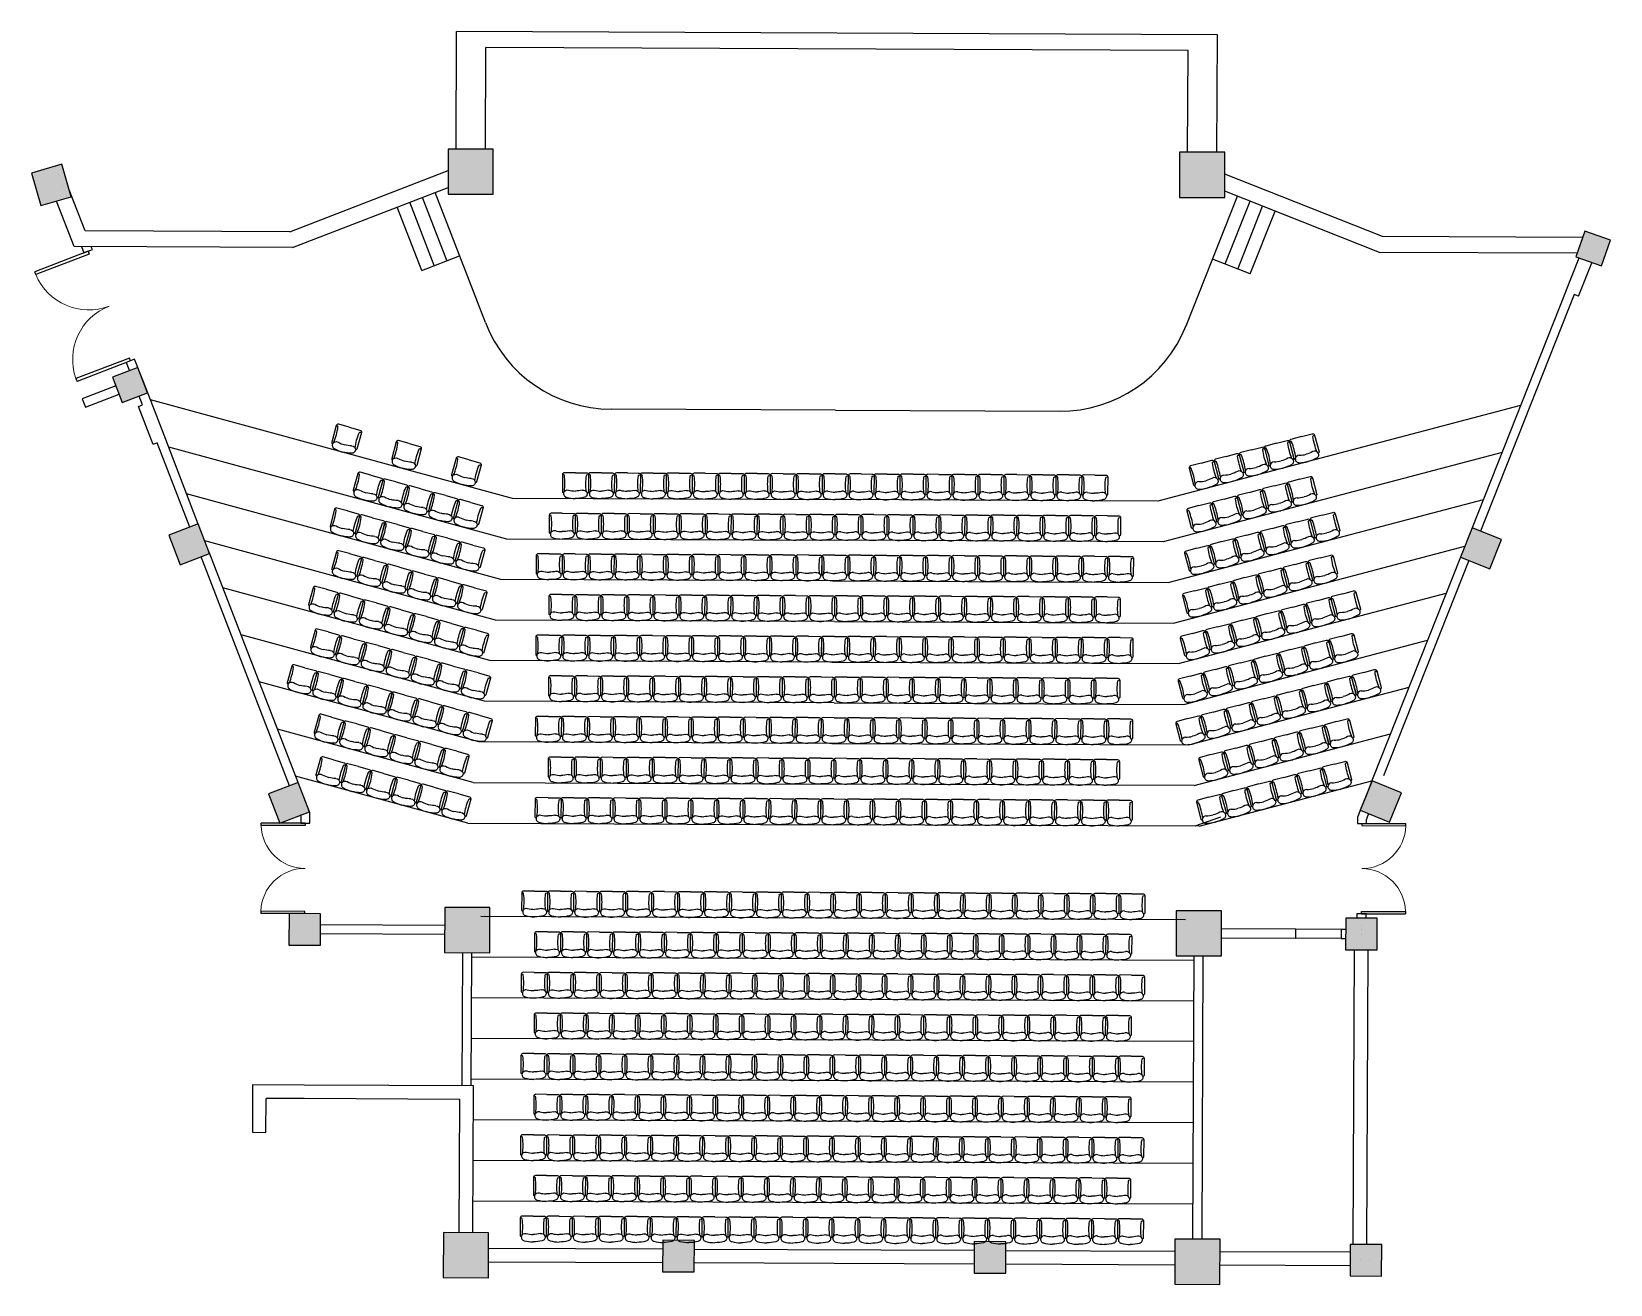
# Model space of a CAD drawing. Header units: inches. Extents: x 85932 to 120897, y 10578 to 38327.
import ezdxf

# ---------------------------------------------------------------- set-up
doc = ezdxf.new("R2010")
doc.units = ezdxf.units.IN
doc.header["$MEASUREMENT"] = 0
doc.linetypes.add('DOTE', pattern=[2.42, 2, -0.2, 0.02, -0.2])
for name, color, linetype in [('COLUMN', 31, 'Continuous'), ('DOTE', 16, 'DOTE'), ('PUB_HATCH', 8, 'Continuous'), ('STAIR', 30, 'Continuous'), ('WALL', 31, 'Continuous'), ('WINDOW', 161, 'Continuous'), ('条件', 136, 'Continuous')]:
    doc.layers.add(name, color=color, linetype=linetype)

# ---------------------------------------------------------------- blocks, each defined once
blk = doc.blocks.new('fdasasdfasfasdfasdfsfasdffasdffadsf')
at = {"ltscale": 0.5}
for points in [[(47904, 2896768), (47661, 2896768, -0.412562), (47617, 2896809), (47617, 2897193, -0.467992), (47644, 2897213, -0.42213), (47705, 2897312, -0.064672), (47904, 2897338, -0.064672)], [(47904, 2896768), (48148, 2896768, 0.412562), (48192, 2896809), (48192, 2897193, 0.467992), (48165, 2897213, 0.42213), (48104, 2897312, 0.064672), (47904, 2897338, 0.064672)]]:
    blk.add_lwpolyline(points, format="xyb", dxfattribs=at)
for centre, start, end in [((47728, 2897238), 196.4675, 283.8975), ((48081, 2897238), 256.1025, 343.5325)]:
    blk.add_arc(centre, 88.2, start, end, dxfattribs=at)
at = {"ltscale": 0.5, "extrusion": (0, 0, -1)}
for centre, major_axis, ratio, start_param, end_param in [((46010, 2897006), (1662, 0), 0.921797, -0.114039, 0.115794), ((47904, 2896664), (553, 0), 0.920325, 4.428595, 4.712836), ((47639, 2896829), (-22.1, 0), 0.921797, 3.141593, 6.283185)]:
    blk.add_ellipse(centre, major_axis=major_axis, ratio=ratio, start_param=start_param, end_param=end_param, dxfattribs=at)
at = {"ltscale": 0.5}
for centre, major_axis, ratio, start_param, end_param in [((47905, 2896664), (-553, 0), 0.920325, 4.428595, 4.712836), ((49799, 2897006), (-1662, 0), 0.921797, -0.114039, 0.115794), ((48170, 2896829), (22.1, 0), 0.921797, 3.141593, 6.283185)]:
    blk.add_ellipse(centre, major_axis=major_axis, ratio=ratio, start_param=start_param, end_param=end_param, dxfattribs=at)
blk = doc.blocks.new('_FZH')
blk.add_lwpolyline([(-0.5, -0.5), (0.5, -0.5), (0.5, 0.5), (-0.5, 0.5)], close=True)
at = {"layer": 'PUB_HATCH'}
blk.add_solid([(-0.5, -0.5), (0.5, -0.5), (-0.5, 0.5), (0.5, 0.5)], dxfattribs=at)
blk = doc.blocks.new('$DorLib2D$00000002')
for p, q in [((-0.5, 0), (-0.5, 0.4875)), ((-0.475, 0.4875), (-0.5, 0.4875)), ((-0.475, 0), (-0.475, 0.4875)), ((0.475, 0), (0.475, 0.4875)), ((0.475, 0.4875), (0.5, 0.4875)), ((0.5, 0), (0.5, 0.4875)), ((-0.5, 0), (-0.475, 0)), ((0.5, 0), (0.475, 0))]:
    blk.add_line(p, q)
at = {"lineweight": 13}
for centre, start, end in [((-0.4875, 0), 0, 88.53072), ((0.4875, 0), 91.46928, 180)]:
    blk.add_arc(centre, 0.4875, start, end, dxfattribs=at)

msp = doc.modelspace()

# ---------------------------------------------------------------- hatches: boundary and pattern name
at = {"layer": 'PUB_HATCH'}
for points in [[(86553, 35372), (86554, 35373), (86553, 35374)], [(86771, 34809), (86796, 34724), (86803, 34727)]]:
    msp.add_hatch(color=256, dxfattribs=at).paths.add_polyline_path(points)

# ---------------------------------------------------------------- linework, layer by layer
at = {"layer": 'DOTE', "linetype": 'ByBlock'}
msp.add_lwpolyline([(112258, 20928), (111692, 20725)], dxfattribs=at)
at = {"layer": 'STAIR', "linetype": 'ByBlock'}
for p, q in [((95131, 33254), (94590, 34653)), ((95982, 31881), (94870, 34762)), ((111500, 31813), (112637, 34684)), ((94571, 33038), (94031, 34437)), ((94851, 33146), (94311, 34545)), ((112364, 33179), (112916, 34573)), ((112643, 33068), (113195, 34463)), ((112922, 32958), (113474, 34352)), ((103733, 29940), (98768, 29962)), ((103733, 29940), (108698, 29918)), ((95715, 21695), (103696, 21660)), ((111678, 21625), (103696, 21660)), ((95593, 20796), (103693, 20760)), ((111792, 20725), (103693, 20760))]:
    msp.add_line(p, q, dxfattribs=at)
for points in [[(113753, 34242), (113195, 34463)], [(94571, 33038), (95410, 33362)], [(112922, 32958), (112085, 33289)], [(88560, 30176), (96572, 27991), (103724, 27960)], [(118907, 30043), (110876, 27929), (103724, 27960)], [(88962, 29133), (96450, 27092), (103720, 27060)], [(118496, 29004), (110991, 27028), (103720, 27060)], [(103716, 26160), (96327, 26193), (89365, 28091)], [(103716, 26160), (111105, 26128), (118084, 27965)], [(103712, 25260), (96205, 25293), (89767, 27048)], [(103712, 25260), (111220, 25227), (117672, 26926)], [(103708, 24360), (96082, 24394), (90170, 26006)], [(103708, 24360), (111334, 24327), (117261, 25887)], [(103704, 23460), (95960, 23494), (90572, 24963)], [(103704, 23460), (111449, 23426), (116849, 24848)], [(103700, 22560), (95837, 22595), (90975, 23921)], [(103700, 22560), (111563, 22526), (116438, 23809)], [(95715, 21695), (91377, 22878)], [(111678, 21625), (116026, 22770)], [(95593, 20796), (91780, 21835)], [(111792, 20725), (115615, 21731)], [(111483, 18656), (95884, 18724)], [(111679, 17755), (95680, 17825)], [(111675, 16855), (95676, 16925)], [(111672, 15955), (95672, 16025)], [(111668, 15055), (95668, 15125)], [(111664, 14155), (95714, 14225)], [(111660, 13255), (95710, 13325)], [(111656, 12355), (95706, 12425)]]:
    msp.add_lwpolyline(points, dxfattribs=at)
for centre, start, end in [((98781, 32962), 201.1072, 269.7487), ((108711, 32918), 269.7487, 338.3903)]:
    msp.add_arc(centre, 3000, start, end, dxfattribs=at)
at = {"layer": 'WALL'}
for p, q in [((95333, 35726), (95344, 38327)), ((112194, 38253), (95344, 38327)), ((112183, 35654), (112194, 38253)), ((95983, 35726), (95993, 37974)), ((111543, 37906), (95993, 37974)), ((111533, 35654), (111543, 37906)), ((86474, 35349), (86473, 35351)), ((86554, 35373), (86553, 35374)), ((86529, 35159), (86529, 35159)), ((91649, 33893), (95156, 35247)), ((115851, 33787), (112356, 35172)), ((86620, 34925), (86620, 34925)), ((86710, 34691), (86710, 34691)), ((86803, 34727), (86771, 34809)), ((86796, 34724), (86803, 34727)), ((87117, 33913), (86803, 34727)), ((91713, 33543), (95156, 34872)), ((115784, 33437), (112356, 34795)), ((86877, 33564), (86487, 34574)), ((91649, 33893), (87117, 33913)), ((120282, 33768), (115851, 33787)), ((91713, 33543), (86877, 33564)), ((120158, 33418), (115784, 33437)), ((90827, 14997), (90823, 13947)), ((91123, 13945), (91126, 14695)), ((90823, 13947), (91123, 13945))]:
    msp.add_line(p, q, dxfattribs=at)
at = {"layer": 'WALL', "linetype": 'ByBlock'}
for p, q in [((87038, 33563), (87091, 33425)), ((87091, 33425), (87278, 33497)), ((87278, 33497), (87253, 33562)), ((119910, 32573), (120203, 33314)), ((120188, 32463), (120483, 33207)), ((119911, 32577), (117835, 27336)), ((120097, 32503), (118021, 27263)), ((88214, 31071), (88028, 30999)), ((88028, 30999), (88100, 30813)), ((88394, 30605), (88214, 31071)), ((87798, 30482), (87052, 30194)), ((88577, 30131), (88394, 30605)), ((87052, 30194), (87124, 30008)), ((87124, 30008), (87870, 30295)), ((88391, 30059), (88316, 30253)), ((88902, 29291), (88577, 30131)), ((88298, 30023), (88391, 30059)), ((88622, 29183), (88298, 30023)), ((88715, 29219), (88622, 29183)), ((89437, 27349), (88715, 29219)), ((89624, 27420), (88902, 29291)), ((91647, 21623), (89689, 26696)), ((91834, 21695), (89863, 26799)), ((117577, 26685), (115622, 21751)), ((117763, 26612), (115873, 21840)), ((115622, 21751), (115485, 21403)), ((115485, 21403), (115357, 21080)), ((91893, 20985), (91893, 20792)), ((92094, 21022), (92068, 21087)), ((92093, 20791), (92094, 21022)), ((115357, 21080), (115293, 20920)), ((115542, 21005), (115493, 20881)), ((91893, 20792), (92093, 20791)), ((115293, 20920), (115293, 20789)), ((115293, 20789), (115493, 20788)), ((115493, 20788), (115493, 20881)), ((95083, 18528), (92333, 18540)), ((115484, 18788), (115284, 18789)), ((115284, 18789), (115284, 18689)), ((115484, 18690), (115484, 18788)), ((95082, 18328), (92332, 18340)), ((113933, 18445), (112282, 18452)), ((112282, 18252), (113932, 18245)), ((113932, 18245), (113933, 18445)), ((114933, 18441), (114932, 18241)), ((114932, 18241), (115032, 18240)), ((115032, 18440), (114933, 18441)), ((115382, 18430), (115382, 18430)), ((115382, 18339), (115382, 18339)), ((115383, 18522), (115383, 18522)), ((95467, 14976), (95480, 17926)), ((95667, 14975), (95680, 17925)), ((111652, 11580), (111680, 17855)), ((111852, 11579), (111880, 17855)), ((115202, 11464), (115230, 17989)), ((115502, 11463), (115530, 17988)), ((91967, 14992), (90827, 14997)), ((91966, 14692), (91126, 14695)), ((95416, 14676), (91966, 14692)), ((95717, 14975), (91967, 14992)), ((95703, 11725), (95717, 14975)), ((95403, 11726), (95416, 14676)), ((99908, 11357), (96051, 11374)), ((106808, 11326), (100608, 11354)), ((111251, 11307), (107508, 11323)), ((115133, 11290), (112251, 11303)), ((99907, 11057), (96050, 11074)), ((106807, 11026), (100607, 11054)), ((111250, 11007), (107507, 11023)), ((115132, 10990), (112250, 11003)), ((115173, 11140), (115173, 11140)), ((115365, 11139), (115365, 11139)), ((115558, 11138), (115558, 11138))]:
    msp.add_line(p, q, dxfattribs=at)
msp.add_lwpolyline([(120188, 32463), (120095, 32500)], dxfattribs=at)
at = {"layer": 'WINDOW', "linetype": 'ByBlock'}
for p, q in [((114932, 18241), (113932, 18245)), ((114933, 18441), (113933, 18445))]:
    msp.add_line(p, q, dxfattribs=at)

# ---------------------------------------------------------------- block references
at = {"layer": 'COLUMN', "linetype": 'ByBlock'}
for p, xscale, yscale, zscale, rotation in [((95656, 35226), 1000.000000000095, 999.999999999866, 999.999999999866, 180), ((111856, 35154), 1000.000000000095, 999.999999999866, 999.999999999866, 180), ((120514, 33522), 600.0000000000924, 599.9999999995995, 599.9999999995995, 250.4735456037389), ((95582, 18426), 1000.000000000153, 999.9999999996949, 999.9999999996949, 179.7487322018239), ((91982, 18441), 699.9999999997895, 700.0000000002893, 700.0000000002893, 179.7487318163967), ((111782, 18355), 1000.000000000095, 999.9999999998256, 999.9999999998256, 180), ((115382, 18339), 700.0000000001737, 700.0000000003201, 700.0000000003201, 179.7487322018364), ((95551, 11226), 1000.000000000192, 1000.000000000609, 1000.000000000609, 179.7487322016616), ((100258, 11205), 699.9999999999251, 699.9999999996961, 699.9999999996962, 179.748732201949), ((111750, 11080), 1000.000000000299, 1000.000000000029, 1000.000000000029, 179.7487322018525), ((107158, 11175), 699.9999999999251, 699.9999999996961, 699.9999999996962, 179.748732201949), ((115482, 11113), 700.0000000000924, 700.0000000001339, 700.0000000001339, 179.7487327652484)]:
    msp.add_blockref('_FZH', p, dxfattribs=dict(at, xscale=xscale, yscale=yscale, zscale=zscale, rotation=rotation))
at = {"layer": 'COLUMN'}
for p, xscale, yscale, zscale, rotation in [((86372, 34930), 749.0571363211109, 700.0000000003376, 700.0000000003378, 106.094545541498), ((88114, 30497), 600.0000000000994, 600.0000000001882, 600.0000000001882, 110.9999999999841), ((89423, 26969), 699.999999999885, 699.9999999997964, 699.9999999997964, 111.0000000000201), ((118031, 26882), 700.0000000003331, 700.0000000002873, 700.0000000002874, 338.3903020556984), ((91634, 21243), 699.999999999885, 700.0000000002534, 700.0000000002534, 111.0000000000201), ((115812, 21273), 699.9999999996618, 699.9999999999085, 699.9999999999085, 338.0000000000211)]:
    msp.add_blockref('_FZH', p, dxfattribs=dict(at, xscale=xscale, yscale=yscale, zscale=zscale, rotation=rotation))
at = {"layer": 'WINDOW', "linetype": 'ByBlock', "zscale": 200}
for p, xscale, yscale, rotation in [((87653, 32248), -2600, 2600, 111.1071623475997), ((91988, 19791), -2000, 2000, 89.74873220171041), ((115388, 19789), -1999.999999999999, -1999.999999999999, 89.74873220171003)]:
    msp.add_blockref('$DorLib2D$00000002', p, dxfattribs=dict(at, xscale=xscale, yscale=yscale, rotation=rotation))
at = {"layer": '条件', "linetype": 'ByBlock', "xscale": -1}
for p, rotation in [((808754, 2836914), 164.7487322154022), ((808754, 2836914), 164.7487321815307), ((810081, 2836553), 164.7487322154022), ((810081, 2836553), 164.7487321815307), ((811407, 2836191), 164.7487322154022), ((811407, 2836191), 164.7487321815307), ((809229, 2835852), 164.7487321815307), ((809784, 2835701), 164.7487321815307), ((62776, 2925506), 179.7487322017059), ((63351, 2925503), 179.7487322017059), ((63926, 2925501), 179.7487322017059), ((64501, 2925498), 179.7487322017059), ((65076, 2925496), 179.7487322017059), ((65651, 2925493), 179.7487322017059), ((66226, 2925491), 179.7487322017059), ((66801, 2925488), 179.7487322017059), ((67376, 2925485), 179.7487322017059), ((67951, 2925483), 179.7487322017059), ((810338, 2835549), 164.7487321815307), ((810893, 2835398), 164.7487321815307), ((811448, 2835247), 164.7487321815307), ((808715, 2835059), 164.7487321815307), ((809270, 2834908), 164.7487321815307), ((62485, 2924607), 179.7487322017059), ((63060, 2924604), 179.7487322017059), ((63635, 2924602), 179.7487322017059), ((64210, 2924599), 179.7487322017059), ((64785, 2924597), 179.7487322017059), ((65360, 2924594), 179.7487322017059), ((65935, 2924592), 179.7487322017059), ((66510, 2924589), 179.7487322017059), ((67085, 2924587), 179.7487322017059), ((67660, 2924584), 179.7487322017059), ((68235, 2924582), 179.7487322017059), ((809824, 2834757), 164.7487321815307), ((810379, 2834606), 164.7487321815307), ((810934, 2834454), 164.7487321815307), ((811489, 2834303), 164.7487321815307), ((808755, 2834115), 164.7487321815307), ((809310, 2833964), 164.7487321815307), ((62193, 2923708), 179.7487322017059), ((62768, 2923706), 179.7487322017059), ((63343, 2923703), 179.7487322017059), ((63918, 2923701), 179.7487322017059), ((64493, 2923698), 179.7487322017059), ((65068, 2923696), 179.7487322017059), ((65643, 2923693), 179.7487322017059), ((66218, 2923691), 179.7487322017059), ((66793, 2923688), 179.7487322017059), ((67368, 2923686), 179.7487322017059), ((67943, 2923683), 179.7487322017059), ((809865, 2833813), 164.7487321815307), ((810420, 2833662), 164.7487321815307), ((810974, 2833510), 164.7487321815307), ((808241, 2833323), 164.7487321815307), ((808796, 2833171), 164.7487321815307), ((811529, 2833359), 164.7487321815307), ((809351, 2833020), 164.7487321815307), ((809906, 2832869), 164.7487321815307), ((62477, 2922807), 179.7487322017059), ((63052, 2922804), 179.7487322017059), ((63627, 2922802), 179.7487322017059), ((64202, 2922799), 179.7487322017059), ((64777, 2922797), 179.7487322017059), ((65352, 2922794), 179.7487322017059), ((65927, 2922792), 179.7487322017059), ((66502, 2922789), 179.7487322017059), ((67077, 2922787), 179.7487322017059), ((67652, 2922784), 179.7487322017059), ((68227, 2922782), 179.7487322017059), ((810460, 2832718), 164.7487321815307), ((811015, 2832566), 164.7487321815307), ((808282, 2832379), 164.7487321815307), ((808837, 2832228), 164.7487321815307), ((811570, 2832415), 164.7487321815307), ((62185, 2921908), 179.7487322017059), ((62760, 2921906), 179.7487322017059), ((63335, 2921903), 179.7487322017059), ((63910, 2921901), 179.7487322017059), ((64485, 2921898), 179.7487322017059), ((65060, 2921896), 179.7487322017059), ((65635, 2921893), 179.7487322017059), ((66210, 2921891), 179.7487322017059), ((66785, 2921888), 179.7487322017059), ((67360, 2921886), 179.7487322017059), ((67935, 2921883), 179.7487322017059), ((809391, 2832076), 164.7487321815307), ((809946, 2831925), 164.7487321815307), ((810501, 2831774), 164.7487321815307), ((807768, 2831586), 164.7487321815307), ((808323, 2831435), 164.7487321815307), ((811056, 2831623), 164.7487321815307), ((811610, 2831471), 164.7487321815307), ((808877, 2831284), 164.7487321815307), ((809432, 2831132), 164.7487321815307), ((62469, 2921007), 179.7487322017059), ((63044, 2921004), 179.7487322017059), ((63619, 2921002), 179.7487322017059), ((64194, 2920999), 179.7487322017059), ((64769, 2920997), 179.7487322017059), ((65344, 2920994), 179.7487322017059), ((65919, 2920992), 179.7487322017059), ((66494, 2920989), 179.7487322017059), ((67069, 2920987), 179.7487322017059), ((67644, 2920984), 179.7487322017059), ((68219, 2920982), 179.7487322017059), ((809987, 2830981), 164.7487321815307), ((810542, 2830830), 164.7487321815307), ((808363, 2830491), 164.7487321815307), ((811096, 2830679), 164.7487321815307), ((811651, 2830527), 164.7487321815307), ((62177, 2920108), 179.7487322017059), ((62752, 2920106), 179.7487322017059), ((63327, 2920103), 179.7487322017059), ((63902, 2920101), 179.7487322017059), ((64477, 2920098), 179.7487322017059), ((65052, 2920096), 179.7487322017059), ((65627, 2920093), 179.7487322017059), ((66202, 2920091), 179.7487322017059), ((66777, 2920088), 179.7487322017059), ((67352, 2920086), 179.7487322017059), ((67927, 2920083), 179.7487322017059), ((808918, 2830340), 164.7487321815307), ((809473, 2830188), 164.7487321815307), ((810027, 2830037), 164.7487321815307), ((810582, 2829886), 164.7487321815307), ((811137, 2829735), 164.7487321815307), ((808404, 2829547), 164.7487321815307), ((808959, 2829396), 164.7487321815307), ((62461, 2919207), 179.7487322017059), ((63036, 2919204), 179.7487322017059), ((63611, 2919202), 179.7487322017059), ((64186, 2919199), 179.7487322017059), ((64761, 2919197), 179.7487322017059), ((65336, 2919194), 179.7487322017059), ((65911, 2919192), 179.7487322017059), ((66486, 2919189), 179.7487322017059), ((67061, 2919187), 179.7487322017059), ((67636, 2919184), 179.7487322017059), ((68211, 2919182), 179.7487322017059), ((809513, 2829244), 164.7487321815307), ((810068, 2829093), 164.7487321815307), ((810623, 2828942), 164.7487321815307), ((811178, 2828791), 164.7487321815307), ((62169, 2918308), 179.7487322017059), ((62744, 2918306), 179.7487322017059), ((63319, 2918303), 179.7487322017059), ((63894, 2918301), 179.7487322017059), ((64469, 2918298), 179.7487322017059), ((65044, 2918296), 179.7487322017059), ((65619, 2918293), 179.7487322017059), ((66194, 2918291), 179.7487322017059), ((66769, 2918288), 179.7487322017059), ((67344, 2918286), 179.7487322017059), ((67919, 2918283), 179.7487322017059), ((61873, 2916240), 179.7487322017059), ((62448, 2916237), 179.7487322017059), ((63023, 2916234), 179.7487322017059), ((63598, 2916232), 179.7487322017059), ((64173, 2916229), 179.7487322017059), ((64748, 2916227), 179.7487322017059), ((65323, 2916224), 179.7487322017059), ((65898, 2916222), 179.7487322017059), ((66473, 2916219), 179.7487322017059), ((67048, 2916217), 179.7487322017059), ((67623, 2916214), 179.7487322017059), ((68198, 2916212), 179.7487322017059), ((62157, 2915338), 179.7487322017059), ((62732, 2915336), 179.7487322017059), ((63307, 2915333), 179.7487322017059), ((63882, 2915331), 179.7487322017059), ((64457, 2915328), 179.7487322017059), ((65032, 2915326), 179.7487322017059), ((65607, 2915323), 179.7487322017059), ((66182, 2915321), 179.7487322017059), ((66757, 2915318), 179.7487322017059), ((67332, 2915316), 179.7487322017059), ((67907, 2915313), 179.7487322017059), ((61865, 2914440), 179.7487322017059), ((62440, 2914437), 179.7487322017059), ((63015, 2914435), 179.7487322017059), ((63590, 2914432), 179.7487322017059), ((64165, 2914429), 179.7487322017059), ((64740, 2914427), 179.7487322017059), ((65315, 2914424), 179.7487322017059), ((65890, 2914422), 179.7487322017059), ((66465, 2914419), 179.7487322017059), ((67040, 2914417), 179.7487322017059), ((67615, 2914414), 179.7487322017059), ((68190, 2914412), 179.7487322017059), ((62149, 2913538), 179.7487322017059), ((62724, 2913536), 179.7487322017059), ((63299, 2913533), 179.7487322017059), ((63874, 2913531), 179.7487322017059), ((64449, 2913528), 179.7487322017059), ((65024, 2913526), 179.7487322017059), ((65599, 2913523), 179.7487322017059), ((66174, 2913521), 179.7487322017059), ((66749, 2913518), 179.7487322017059), ((67324, 2913516), 179.7487322017059), ((67899, 2913513), 179.7487322017059), ((61857, 2912640), 179.7487322017059), ((62432, 2912637), 179.7487322017059), ((63007, 2912635), 179.7487322017059), ((63582, 2912632), 179.7487322017059), ((64157, 2912629), 179.7487322017059), ((64732, 2912627), 179.7487322017059), ((65307, 2912624), 179.7487322017059), ((65882, 2912622), 179.7487322017059), ((66457, 2912619), 179.7487322017059), ((67032, 2912617), 179.7487322017059), ((67607, 2912614), 179.7487322017059), ((68182, 2912612), 179.7487322017059), ((62141, 2911738), 179.7487322017059), ((62716, 2911736), 179.7487322017059), ((63291, 2911733), 179.7487322017059), ((63866, 2911731), 179.7487322017059), ((64441, 2911728), 179.7487322017059), ((65016, 2911726), 179.7487322017059), ((65591, 2911723), 179.7487322017059), ((66166, 2911721), 179.7487322017059), ((66741, 2911718), 179.7487322017059), ((67316, 2911716), 179.7487322017059), ((67891, 2911713), 179.7487322017059), ((61849, 2910840), 179.7487322017059), ((62424, 2910837), 179.7487322017059), ((62999, 2910835), 179.7487322017059), ((63574, 2910832), 179.7487322017059), ((64149, 2910829), 179.7487322017059), ((64724, 2910827), 179.7487322017059), ((65299, 2910824), 179.7487322017059), ((65874, 2910822), 179.7487322017059), ((66449, 2910819), 179.7487322017059), ((67024, 2910817), 179.7487322017059), ((67599, 2910814), 179.7487322017059), ((68174, 2910812), 179.7487322017059), ((62133, 2909938), 179.7487322017059), ((62708, 2909936), 179.7487322017059), ((63283, 2909933), 179.7487322017059), ((63858, 2909931), 179.7487322017059), ((64433, 2909928), 179.7487322017059), ((65008, 2909926), 179.7487322017059), ((65583, 2909923), 179.7487322017059), ((66158, 2909921), 179.7487322017059), ((66733, 2909918), 179.7487322017059), ((67308, 2909916), 179.7487322017059), ((67883, 2909913), 179.7487322017059), ((61842, 2909040), 179.7487322017059), ((62417, 2909037), 179.7487322017059), ((62992, 2909035), 179.7487322017059), ((63567, 2909032), 179.7487322017059), ((64141, 2909030), 179.7487322017059), ((64716, 2909027), 179.7487322017059), ((65291, 2909024), 179.7487322017059), ((65866, 2909022), 179.7487322017059), ((66441, 2909019), 179.7487322017059), ((67016, 2909017), 179.7487322017059), ((67591, 2909014), 179.7487322017059), ((68166, 2909012), 179.7487322017059)]:
    msp.add_blockref('fdasasdfasfasdfasdfsfasdffasdffadsf', p, dxfattribs=dict(at, rotation=rotation))
at = {"layer": '条件', "linetype": 'ByBlock'}
for p, rotation in [((-577077, 2842875), 194.7487321880097), ((-578189, 2842583), 194.7487321880097), ((-577633, 2842729), 194.7487321880097), ((-579301, 2842290), 194.7487321880097), ((-578745, 2842436), 194.7487321880097), ((164334, 2925060), 179.7487322017059), ((164909, 2925058), 179.7487322017059), ((165484, 2925055), 179.7487322017059), ((166059, 2925053), 179.7487322017059), ((166634, 2925050), 179.7487322017059), ((167209, 2925048), 179.7487322017059), ((167784, 2925045), 179.7487322017059), ((168359, 2925043), 179.7487322017059), ((168934, 2925040), 179.7487322017059), ((169509, 2925038), 179.7487322017059), ((170084, 2925035), 179.7487322017059), ((-577682, 2841785), 194.7487321880097), ((-577126, 2841932), 194.7487321880097), ((-578794, 2841493), 194.7487321880097), ((-578238, 2841639), 194.7487321880097), ((164618, 2924159), 179.7487322017059), ((165193, 2924157), 179.7487322017059), ((165768, 2924154), 179.7487322017059), ((166343, 2924151), 179.7487322017059), ((-579350, 2841346), 194.7487321880097), ((-576619, 2841135), 194.7487321880097), ((166918, 2924149), 179.7487322017059), ((167493, 2924146), 179.7487322017059), ((168068, 2924144), 179.7487322017059), ((168643, 2924141), 179.7487322017059), ((169218, 2924139), 179.7487322017059), ((169793, 2924136), 179.7487322017059), ((170368, 2924134), 179.7487322017059), ((-577731, 2840842), 194.7487321880097), ((-577175, 2840988), 194.7487321880097), ((-579399, 2840403), 194.7487321880097), ((-578843, 2840549), 194.7487321880097), ((-578287, 2840696), 194.7487321880097), ((164327, 2923260), 179.7487322017059), ((164902, 2923258), 179.7487322017059), ((165477, 2923255), 179.7487322017059), ((166052, 2923253), 179.7487322017059), ((166627, 2923250), 179.7487322017059), ((167202, 2923248), 179.7487322017059), ((167777, 2923245), 179.7487322017059), ((168352, 2923243), 179.7487322017059), ((168927, 2923240), 179.7487322017059), ((169502, 2923238), 179.7487322017059), ((170077, 2923235), 179.7487322017059), ((170652, 2923233), 179.7487322017059), ((-577224, 2840045), 194.7487321880097), ((-576668, 2840191), 194.7487321880097), ((-578336, 2839752), 194.7487321880097), ((-577780, 2839898), 194.7487321880097), ((-579448, 2839459), 194.7487321880097), ((-578892, 2839606), 194.7487321880097), ((-576161, 2839394), 194.7487321880097), ((164610, 2922359), 179.7487322017059), ((165185, 2922357), 179.7487322017059), ((165760, 2922354), 179.7487322017059), ((166335, 2922351), 179.7487322017059), ((166910, 2922349), 179.7487322017059), ((167485, 2922346), 179.7487322017059), ((168060, 2922344), 179.7487322017059), ((168635, 2922341), 179.7487322017059), ((169210, 2922339), 179.7487322017059), ((169785, 2922336), 179.7487322017059), ((170360, 2922334), 179.7487322017059), ((-577273, 2839101), 194.7487321880097), ((-576717, 2839248), 194.7487321880097), ((-578941, 2838662), 194.7487321880097), ((-578385, 2838808), 194.7487321880097), ((-577829, 2838955), 194.7487321880097), ((164319, 2921460), 179.7487322017059), ((164894, 2921458), 179.7487322017059), ((165469, 2921455), 179.7487322017059), ((166044, 2921453), 179.7487322017059), ((166619, 2921450), 179.7487322017059), ((167194, 2921448), 179.7487322017059), ((167769, 2921445), 179.7487322017059), ((168344, 2921443), 179.7487322017059), ((168919, 2921440), 179.7487322017059), ((169494, 2921438), 179.7487322017059), ((170069, 2921435), 179.7487322017059), ((170644, 2921433), 179.7487322017059), ((-579497, 2838516), 194.7487321880097), ((-576766, 2838304), 194.7487321880097), ((-576210, 2838450), 194.7487321880097), ((-577878, 2838011), 194.7487321880097), ((-577322, 2838158), 194.7487321880097), ((-578990, 2837719), 194.7487321880097), ((-578434, 2837865), 194.7487321880097), ((-575702, 2837653), 194.7487321880097), ((164602, 2920559), 179.7487322017059), ((165177, 2920557), 179.7487322017059), ((165752, 2920554), 179.7487322017059), ((166327, 2920551), 179.7487322017059), ((166902, 2920549), 179.7487322017059), ((167477, 2920546), 179.7487322017059), ((168052, 2920544), 179.7487322017059), ((168627, 2920541), 179.7487322017059), ((169202, 2920539), 179.7487322017059), ((169777, 2920536), 179.7487322017059), ((170352, 2920534), 179.7487322017059), ((-579546, 2837572), 194.7487321880097), ((-576815, 2837361), 194.7487321880097), ((-576259, 2837507), 194.7487321880097), ((-578483, 2836921), 194.7487321880097), ((-577927, 2837068), 194.7487321880097), ((-577371, 2837214), 194.7487321880097), ((164311, 2919660), 179.7487322017059), ((164886, 2919658), 179.7487322017059), ((165461, 2919655), 179.7487322017059), ((166036, 2919653), 179.7487322017059), ((166611, 2919650), 179.7487322017059), ((167186, 2919648), 179.7487322017059), ((167761, 2919645), 179.7487322017059), ((168336, 2919643), 179.7487322017059), ((168911, 2919640), 179.7487322017059), ((169486, 2919638), 179.7487322017059), ((170061, 2919635), 179.7487322017059), ((170636, 2919633), 179.7487322017059), ((-579595, 2836629), 194.7487321880097), ((-579039, 2836775), 194.7487321880097), ((-576307, 2836563), 194.7487321880097), ((-577420, 2836271), 194.7487321880097), ((-576864, 2836417), 194.7487321880097), ((-579088, 2835831), 194.7487321880097), ((-578532, 2835978), 194.7487321880097), ((-577976, 2836124), 194.7487321880097), ((164594, 2918759), 179.7487322017059), ((165169, 2918757), 179.7487322017059), ((165744, 2918754), 179.7487322017059), ((166319, 2918752), 179.7487322017059), ((166894, 2918749), 179.7487322017059), ((167469, 2918746), 179.7487322017059), ((168044, 2918744), 179.7487322017059), ((168619, 2918741), 179.7487322017059), ((169194, 2918739), 179.7487322017059), ((169769, 2918736), 179.7487322017059), ((170344, 2918734), 179.7487322017059), ((-576356, 2835620), 194.7487321880097), ((-578025, 2835181), 194.7487321880097), ((-577468, 2835327), 194.7487321880097), ((-576912, 2835473), 194.7487321880097), ((164303, 2917860), 179.7487322017059), ((164878, 2917858), 179.7487322017059), ((-579137, 2834888), 194.7487321880097), ((-578581, 2835034), 194.7487321880097), ((165453, 2917855), 179.7487322017059), ((166028, 2917853), 179.7487322017059), ((166603, 2917850), 179.7487322017059), ((167178, 2917848), 179.7487322017059), ((167753, 2917845), 179.7487322017059), ((168328, 2917843), 179.7487322017059), ((168903, 2917840), 179.7487322017059), ((169478, 2917838), 179.7487322017059), ((170053, 2917835), 179.7487322017059), ((170628, 2917833), 179.7487322017059), ((164581, 2915789), 179.7487322017059), ((165156, 2915787), 179.7487322017059), ((165731, 2915784), 179.7487322017059), ((166306, 2915782), 179.7487322017059), ((166881, 2915779), 179.7487322017059), ((167456, 2915776), 179.7487322017059), ((168031, 2915774), 179.7487322017059), ((168606, 2915771), 179.7487322017059), ((169181, 2915769), 179.7487322017059), ((169756, 2915766), 179.7487322017059), ((170331, 2915764), 179.7487322017059), ((170906, 2915761), 179.7487322017059), ((164290, 2914890), 179.7487322017059), ((164865, 2914888), 179.7487322017059), ((165440, 2914885), 179.7487322017059), ((166015, 2914883), 179.7487322017059), ((166590, 2914880), 179.7487322017059), ((167165, 2914878), 179.7487322017059), ((167740, 2914875), 179.7487322017059), ((168315, 2914873), 179.7487322017059), ((168890, 2914870), 179.7487322017059), ((169465, 2914868), 179.7487322017059), ((170040, 2914865), 179.7487322017059), ((170615, 2914863), 179.7487322017059), ((164573, 2913989), 179.7487322017059), ((165148, 2913987), 179.7487322017059), ((165723, 2913984), 179.7487322017059), ((166298, 2913982), 179.7487322017059), ((166873, 2913979), 179.7487322017059), ((167448, 2913977), 179.7487322017059), ((168023, 2913974), 179.7487322017059), ((168598, 2913971), 179.7487322017059), ((169173, 2913969), 179.7487322017059), ((169748, 2913966), 179.7487322017059), ((170323, 2913964), 179.7487322017059), ((170898, 2913961), 179.7487322017059), ((164282, 2913090), 179.7487322017059), ((164857, 2913088), 179.7487322017059), ((165432, 2913085), 179.7487322017059), ((166007, 2913083), 179.7487322017059), ((166582, 2913080), 179.7487322017059), ((167157, 2913078), 179.7487322017059), ((167732, 2913075), 179.7487322017059), ((168307, 2913073), 179.7487322017059), ((168882, 2913070), 179.7487322017059), ((169457, 2913068), 179.7487322017059), ((170032, 2913065), 179.7487322017059), ((170607, 2913063), 179.7487322017059), ((164565, 2912189), 179.7487322017059), ((165140, 2912187), 179.7487322017059), ((165715, 2912184), 179.7487322017059), ((166290, 2912182), 179.7487322017059), ((166865, 2912179), 179.7487322017059), ((167440, 2912177), 179.7487322017059), ((168015, 2912174), 179.7487322017059), ((168590, 2912171), 179.7487322017059), ((169165, 2912169), 179.7487322017059), ((169740, 2912166), 179.7487322017059), ((170315, 2912164), 179.7487322017059), ((170890, 2912161), 179.7487322017059), ((164274, 2911290), 179.7487322017059), ((164849, 2911288), 179.7487322017059), ((165424, 2911285), 179.7487322017059), ((165999, 2911283), 179.7487322017059), ((166574, 2911280), 179.7487322017059), ((167149, 2911278), 179.7487322017059), ((167724, 2911275), 179.7487322017059), ((168299, 2911273), 179.7487322017059), ((168874, 2911270), 179.7487322017059), ((169449, 2911268), 179.7487322017059), ((170024, 2911265), 179.7487322017059), ((170599, 2911263), 179.7487322017059), ((164557, 2910389), 179.7487322017059), ((165132, 2910387), 179.7487322017059), ((165707, 2910384), 179.7487322017059), ((166282, 2910382), 179.7487322017059), ((166857, 2910379), 179.7487322017059), ((167432, 2910377), 179.7487322017059), ((168007, 2910374), 179.7487322017059), ((168582, 2910372), 179.7487322017059), ((169157, 2910369), 179.7487322017059), ((169732, 2910366), 179.7487322017059), ((170307, 2910364), 179.7487322017059), ((170882, 2910361), 179.7487322017059), ((164266, 2909490), 179.7487322017059), ((164841, 2909488), 179.7487322017059), ((165416, 2909485), 179.7487322017059), ((165991, 2909483), 179.7487322017059), ((166566, 2909480), 179.7487322017059), ((167141, 2909478), 179.7487322017059), ((167716, 2909475), 179.7487322017059), ((168291, 2909473), 179.7487322017059), ((168866, 2909470), 179.7487322017059), ((169441, 2909468), 179.7487322017059), ((170016, 2909465), 179.7487322017059), ((170591, 2909463), 179.7487322017059), ((164549, 2908589), 179.7487322017059), ((165124, 2908587), 179.7487322017059), ((165699, 2908584), 179.7487322017059), ((166274, 2908582), 179.7487322017059), ((166849, 2908579), 179.7487322017059), ((167424, 2908577), 179.7487322017059), ((167999, 2908574), 179.7487322017059), ((168574, 2908572), 179.7487322017059), ((169149, 2908569), 179.7487322017059), ((169724, 2908566), 179.7487322017059), ((170299, 2908564), 179.7487322017059), ((170874, 2908561), 179.7487322017059)]:
    msp.add_blockref('fdasasdfasfasdfasdfsfasdffasdffadsf', p, dxfattribs=dict(at, rotation=rotation))

doc.saveas('drawing.dxf')
